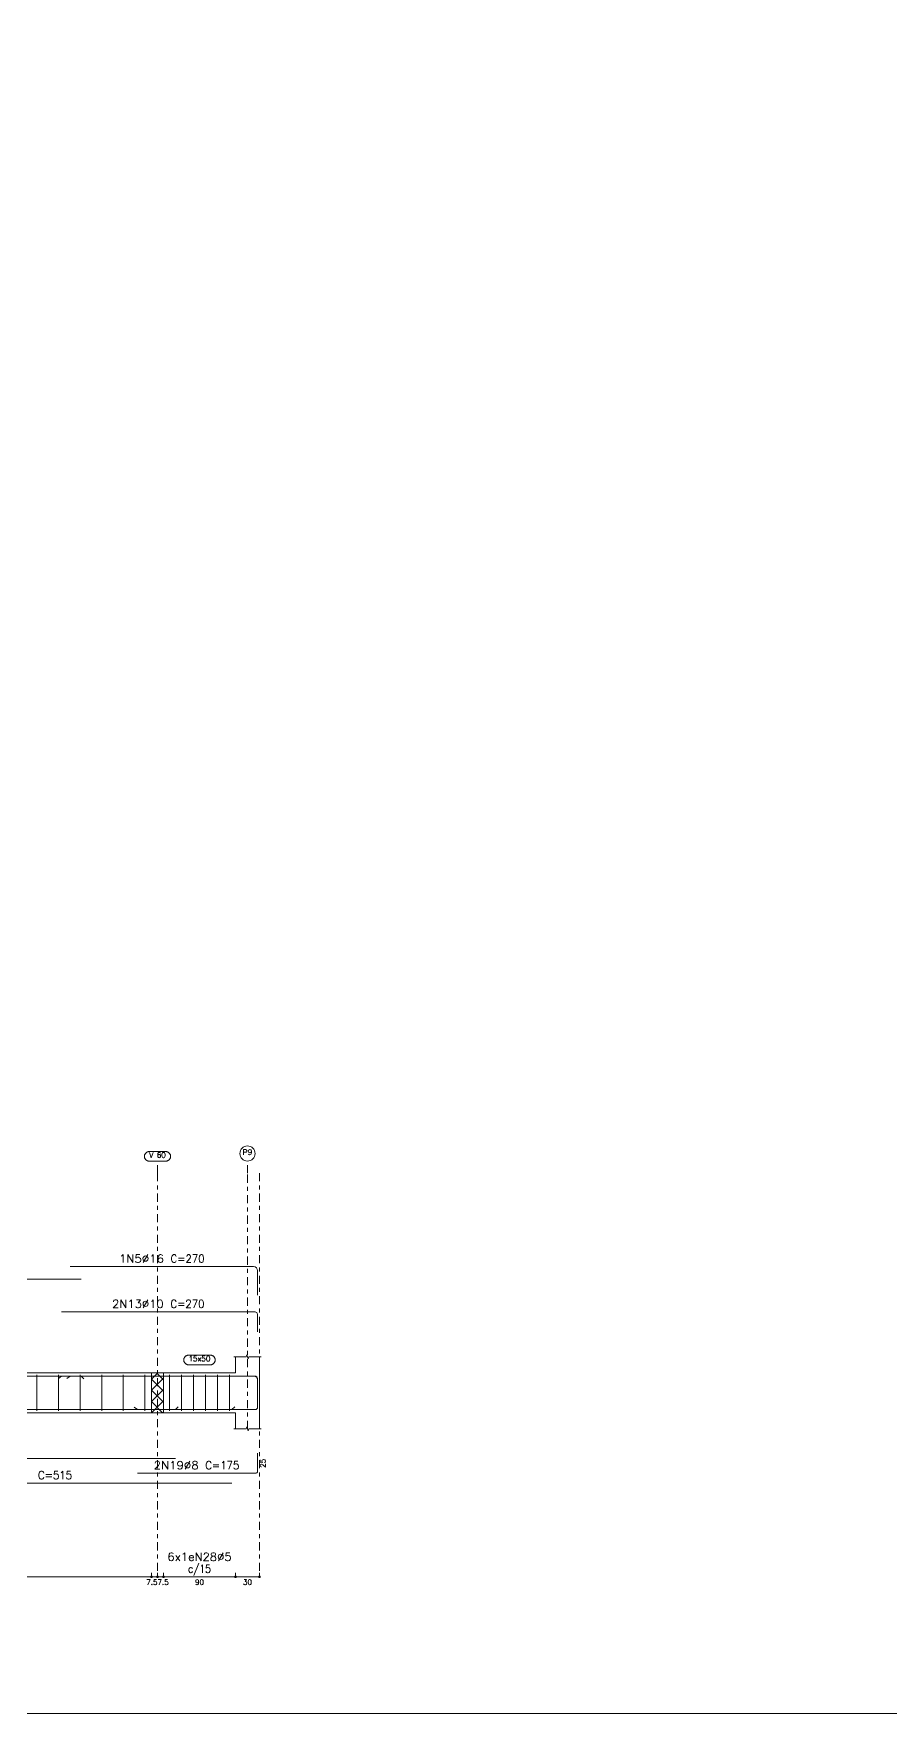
# Model space of a CAD drawing. Header units: millimetres. Extents: x 0 to 119, y 0 to 84.
# Drawn here: x 75.95 to 97.38, y 0 to 41.99 of the extents above; entities that cross this region are included whole.
import ezdxf
from ezdxf.enums import TextEntityAlignment as Align

# ---------------------------------------------------------------- set-up
doc = ezdxf.new("R2010")
doc.units = ezdxf.units.MM
doc.linetypes.add('CYPE_RAYAPUNTO', pattern=[0.4125, 0.2025, -0.105, 0, -0.105])
for name, color, linetype, lineweight in [('ARM_LONGITUDINAL_Ø10', 103, 'Continuous', 9), ('ARM_LONGITUDINAL_Ø16', 212, 'Continuous', 9), ('ARM_LONGITUDINAL_Ø5', 151, 'Continuous', 9), ('ARM_LONGITUDINAL_Ø8', 32, 'Continuous', 9), ('ARM_TRANSVERSAL_Ø5', 151, 'Continuous', 9), ('ELE_ARM_TRANS_TXT_EST', 3, 'Continuous', 9), ('ELE_CONT_NOS', 122, 'Continuous', 9), ('ELE_CONT_VIG_CONCRETO', 2, 'Continuous', 9), ('ELE_COT_COT_ANCORAGENS', 3, 'Continuous', 0), ('ELE_COT_COT_EST', 3, 'Continuous', 0), ('ELE_COT_COT_LIN_APOIOS', 2, 'CYPE_RAYAPUNTO', 0), ('ELE_COT_TEXTOS_ESTRIBOS', 122, 'Continuous', 0), ('ELE_REF_COT_LIN_AUX_COTA', 2, 'CYPE_RAYAPUNTO', 9), ('ELE_REF_REF_NOME', 3, 'Continuous', 9), ('ELE_REF_REF_REFERENCIA', 3, 'Continuous', 9), ('ELE_REF_TEXTO_REF_NOME', 3, 'Continuous', 9), ('ELE_REF_TEXTO_REF_REFERENCIA', 3, 'Continuous', 9), ('POR_ARM_LONG_ARM_TEXTOS', 3, 'Continuous', 9), ('POR_ARM_LONG_TXT_COMP', 3, 'Continuous', 9), ('QUAD_BORDA', 1, 'Continuous', 20), ('QUAD_LIMITES', 2, 'Continuous', 0)]:
    doc.layers.add(name, color=color, linetype=linetype, lineweight=lineweight)
doc.styles.add('CYPETXT', font='', dxfattribs={"height": 0.2})
doc.styles.get('CYPETXT').set_extended_font_data('romans')

msp = doc.modelspace()

# ---------------------------------------------------------------- linework, layer by layer
at = {"layer": 'ARM_LONGITUDINAL_Ø10'}
for p, q in [((76.65, 8.432), (76.573, 8.369)), ((79.5, 7.596), (79.571, 7.666))]:
    msp.add_line(p, q, dxfattribs=at)
for points in [[(81.55, 9.536), (81.55, 9.976), (81.546, 9.999), (81.533, 10.018), (81.513, 10.031), (81.49, 10.036), (76.65, 10.036)], [(81.55, 7.932), (81.55, 8.372), (81.546, 8.395), (81.533, 8.414), (81.513, 8.427), (81.49, 8.432), (76.65, 8.432)], [(68.3, 7.596), (79.5, 7.596)], [(68.3, 6.374), (79.5, 6.374)]]:
    msp.add_lwpolyline(points, dxfattribs=at)
at = {"layer": 'ARM_LONGITUDINAL_Ø16'}
for p, q in [((76.863, 8.432), (76.782, 8.372)), ((80.91, 7.596), (80.981, 7.666))]:
    msp.add_line(p, q, dxfattribs=at)
for points in [[(81.55, 10.454), (81.55, 11.07), (81.543, 11.107), (81.522, 11.138), (81.491, 11.159), (81.454, 11.166), (76.863, 11.166)], [(81.55, 7.72), (81.55, 8.336), (81.543, 8.372), (81.522, 8.404), (81.491, 8.424), (81.454, 8.432), (76.863, 8.432)], [(70.61, 7.596), (80.91, 7.596)], [(70.61, 5.754), (80.91, 5.754)]]:
    msp.add_lwpolyline(points, dxfattribs=at)
at = {"layer": 'ARM_LONGITUDINAL_Ø5'}
msp.add_line((77.14, 8.432), (77.211, 8.361), dxfattribs=at)
for points in [[(71.84, 10.856), (77.14, 10.856)], [(71.84, 8.432), (77.14, 8.432)]]:
    msp.add_lwpolyline(points, dxfattribs=at)
at = {"layer": 'ARM_LONGITUDINAL_Ø8'}
msp.add_line((78.55, 7.596), (78.469, 7.654), dxfattribs=at)
for points in [[(81.55, 8.096), (81.55, 7.644), (81.547, 7.625), (81.536, 7.61), (81.521, 7.599), (81.502, 7.596), (78.55, 7.596)], [(81.55, 6.502), (81.55, 6.05), (81.547, 6.031), (81.536, 6.016), (81.521, 6.005), (81.502, 6.002), (78.55, 6.002)]]:
    msp.add_lwpolyline(points, dxfattribs=at)
at = {"layer": 'ARM_TRANSVERSAL_Ø5'}
for p, q in [((76.035, 8.464), (76.035, 7.564)), ((76.575, 8.464), (76.575, 7.564)), ((77.115, 8.464), (77.115, 7.564)), ((77.655, 8.464), (77.655, 7.564)), ((78.195, 8.464), (78.195, 7.564)), ((78.735, 8.464), (78.735, 7.564)), ((79.35, 8.464), (79.35, 7.564)), ((79.65, 8.464), (79.65, 7.564)), ((79.95, 8.464), (79.95, 7.564)), ((80.25, 8.464), (80.25, 7.564)), ((80.55, 8.464), (80.55, 7.564)), ((80.85, 8.464), (80.85, 7.564))]:
    msp.add_line(p, q, dxfattribs=at)
at = {"layer": 'ELE_CONT_NOS'}
for p, q in [((81, 8.514), (81, 8.914)), ((81.6, 8.514), (81.6, 8.914)), ((78.9, 8.514), (78.9, 8.514)), ((79.2, 8.514), (79.2, 8.514)), ((78.9, 7.514), (78.9, 7.514)), ((79.2, 7.514), (79.2, 7.514)), ((81, 7.514), (81, 7.114)), ((81.6, 7.514), (81.6, 7.114))]:
    msp.add_line(p, q, dxfattribs=at)
at = {"layer": 'ELE_CONT_NOS', "lineweight": 0}
for p, q in [((78.9, 8.358), (79.056, 8.514)), ((79.2, 8.341), (79.028, 8.514)), ((78.9, 8.076), (79.2, 8.376)), ((79.2, 8.058), (78.9, 8.358)), ((78.9, 7.793), (79.2, 8.093)), ((79.2, 7.776), (78.9, 8.076)), ((79.179, 7.514), (78.9, 7.793)), ((78.904, 7.514), (79.2, 7.81)), ((79.187, 7.514), (79.2, 7.527))]:
    msp.add_line(p, q, dxfattribs=at)
at = {"layer": 'ELE_CONT_NOS'}
for points in [[(80.96, 8.914), (81.27, 8.914), (81.285, 8.964), (81.315, 8.864), (81.33, 8.914), (81.64, 8.914)], [(78.9, 8.514), (79.2, 8.514)], [(81.6, 8.514), (81.6, 7.514)], [(78.9, 7.514), (79.2, 7.514)], [(80.96, 7.114), (81.27, 7.114), (81.285, 7.164), (81.315, 7.064), (81.33, 7.114), (81.64, 7.114)]]:
    msp.add_lwpolyline(points, dxfattribs=at)
at = {"layer": 'ELE_CONT_NOS', "lineweight": 0}
msp.add_lwpolyline([(78.9, 8.514), (78.9, 7.514), (79.2, 7.514), (79.2, 8.514), (78.9, 8.514)], close=True, dxfattribs=at)
at = {"layer": 'ELE_CONT_VIG_CONCRETO'}
for p, q in [((68.85, 8.514), (78.9, 8.514)), ((79.2, 8.514), (81, 8.514)), ((68.85, 7.514), (78.9, 7.514)), ((79.2, 7.514), (81, 7.514))]:
    msp.add_line(p, q, dxfattribs=at)
at = {"layer": 'ELE_COT_COT_EST'}
for p, q in [((78.9, 3.414), (78.9, 3.514)), ((79.05, 3.414), (79.05, 3.514)), ((79.2, 3.414), (79.2, 3.514)), ((81, 3.414), (81, 3.514))]:
    msp.add_line(p, q, dxfattribs=at)
for points in [[(68.85, 3.414), (78.9, 3.414), (78.9, 3.514)], [(78.9, 3.414), (79.05, 3.414), (79.05, 3.514)], [(79.05, 3.414), (79.2, 3.414), (79.2, 3.514)], [(79.2, 3.414), (81, 3.414), (81, 3.514)], [(81, 3.414), (81.6, 3.414), (81.6, 3.514)]]:
    msp.add_lwpolyline(points, dxfattribs=at)
for centre in [(78.9, 3.414), (78.9, 3.414), (79.05, 3.414), (79.05, 3.414), (79.2, 3.414), (79.2, 3.414), (81, 3.414), (81, 3.414), (81.6, 3.414)]:
    msp.add_circle(centre, 0.02, dxfattribs=at)
at = {"layer": 'ELE_COT_COT_LIN_APOIOS'}
for p, q in [((79.05, 13.503), (79.05, 3.414)), ((81.6, 13.503), (81.6, 3.414))]:
    msp.add_line(p, q, dxfattribs=at)
at = {"layer": 'ELE_REF_COT_LIN_AUX_COTA'}
for p, q in [((79.05, 13.503), (79.05, 13.803)), ((81.3, 13.503), (81.3, 13.803)), ((81.3, 7.114), (81.3, 13.503))]:
    msp.add_line(p, q, dxfattribs=at)
at = {"layer": 'ELE_REF_REF_NOME'}
msp.add_lwpolyline([(80.373, 8.954), (80.381, 8.953), (80.389, 8.953), (80.397, 8.951), (80.405, 8.949), (80.413, 8.947), (80.42, 8.944), (80.427, 8.941), (80.435, 8.937), (80.441, 8.933), (80.448, 8.928), (80.454, 8.923), (80.46, 8.917), (80.465, 8.911), (80.47, 8.905), (80.474, 8.898), (80.479, 8.891), (80.482, 8.884), (80.485, 8.877), (80.488, 8.869), (80.49, 8.862), (80.492, 8.854), (80.493, 8.846), (80.493, 8.838), (80.493, 8.83), (80.493, 8.822), (80.492, 8.814), (80.49, 8.806), (80.488, 8.798), (80.485, 8.791), (80.482, 8.783), (80.479, 8.776), (80.474, 8.769), (80.47, 8.763), (80.465, 8.756), (80.46, 8.75), (80.454, 8.745), (80.448, 8.74), (80.441, 8.735), (80.435, 8.731), (80.427, 8.727), (80.42, 8.723), (80.413, 8.72), (80.405, 8.718), (80.397, 8.716), (80.389, 8.715), (80.381, 8.714), (80.373, 8.714), (79.827, 8.714), (79.819, 8.714), (79.811, 8.715), (79.803, 8.716), (79.796, 8.718), (79.788, 8.72), (79.78, 8.723), (79.773, 8.727), (79.766, 8.731), (79.759, 8.735), (79.753, 8.74), (79.747, 8.745), (79.741, 8.75), (79.736, 8.756), (79.731, 8.763), (79.726, 8.769), (79.722, 8.776), (79.718, 8.783), (79.715, 8.791), (79.713, 8.798), (79.711, 8.806), (79.709, 8.814), (79.708, 8.822), (79.707, 8.83), (79.707, 8.838), (79.708, 8.846), (79.709, 8.854), (79.711, 8.862), (79.713, 8.869), (79.715, 8.877), (79.718, 8.884), (79.722, 8.891), (79.726, 8.898), (79.731, 8.905), (79.736, 8.911), (79.741, 8.917), (79.747, 8.923), (79.753, 8.928), (79.759, 8.933), (79.766, 8.937), (79.773, 8.941), (79.78, 8.944), (79.788, 8.947), (79.796, 8.949), (79.803, 8.951), (79.811, 8.953), (79.819, 8.953), (79.827, 8.954), (80.373, 8.954)], close=True, dxfattribs=at)
at = {"layer": 'ELE_REF_REF_REFERENCIA'}
msp.add_lwpolyline([(79.257, 14.043), (79.265, 14.042), (79.273, 14.042), (79.281, 14.04), (79.289, 14.038), (79.297, 14.036), (79.304, 14.033), (79.311, 14.03), (79.319, 14.026), (79.325, 14.022), (79.332, 14.017), (79.338, 14.012), (79.344, 14.006), (79.349, 14), (79.354, 13.994), (79.358, 13.987), (79.363, 13.98), (79.366, 13.973), (79.369, 13.966), (79.372, 13.958), (79.374, 13.95), (79.376, 13.943), (79.377, 13.935), (79.377, 13.927), (79.377, 13.919), (79.377, 13.911), (79.376, 13.903), (79.374, 13.895), (79.372, 13.887), (79.369, 13.88), (79.366, 13.872), (79.363, 13.865), (79.358, 13.858), (79.354, 13.851), (79.349, 13.845), (79.344, 13.839), (79.338, 13.834), (79.332, 13.829), (79.325, 13.824), (79.319, 13.819), (79.311, 13.816), (79.304, 13.812), (79.297, 13.809), (79.289, 13.807), (79.281, 13.805), (79.273, 13.804), (79.265, 13.803), (79.257, 13.803), (78.843, 13.803), (78.835, 13.803), (78.827, 13.804), (78.819, 13.805), (78.812, 13.807), (78.804, 13.809), (78.796, 13.812), (78.789, 13.816), (78.782, 13.819), (78.775, 13.824), (78.769, 13.829), (78.763, 13.834), (78.757, 13.839), (78.752, 13.845), (78.747, 13.851), (78.742, 13.858), (78.738, 13.865), (78.734, 13.872), (78.731, 13.88), (78.729, 13.887), (78.727, 13.895), (78.725, 13.903), (78.724, 13.911), (78.723, 13.919), (78.723, 13.927), (78.724, 13.935), (78.725, 13.943), (78.727, 13.95), (78.729, 13.958), (78.731, 13.966), (78.734, 13.973), (78.738, 13.98), (78.742, 13.987), (78.747, 13.994), (78.752, 14), (78.757, 14.006), (78.763, 14.012), (78.769, 14.017), (78.775, 14.022), (78.782, 14.026), (78.789, 14.03), (78.796, 14.033), (78.804, 14.036), (78.812, 14.038), (78.819, 14.04), (78.827, 14.042), (78.835, 14.042), (78.843, 14.043), (79.257, 14.043)], close=True, dxfattribs=at)
msp.add_circle((81.3, 13.993), 0.19, dxfattribs=at)
at = {"layer": 'QUAD_BORDA'}
msp.add_lwpolyline([(0, 0), (118.8, 0), (118.8, 84), (0, 84), (0, 0)], close=True, dxfattribs=at)
at = {"layer": 'QUAD_LIMITES'}
msp.add_lwpolyline([(0, 0), (118.8, 0), (118.8, 84), (0, 84), (0, 0)], close=True, dxfattribs=at)

# ---------------------------------------------------------------- texts
at = {"layer": 'ELE_ARM_TRANS_TXT_EST', "style": 'CYPETXT'}
for s, width, p, p2 in [('6x1eN28%%c5', 0.930974, (79.298, 3.814), (80.903, 3.814)), ('c/15', 0.739875, (79.815, 3.514), (80.385, 3.514))]:
    msp.add_text(s, height=0.2, dxfattribs=dict(at, width=width)).set_placement(p, p2, align=Align.FIT)
at = {"layer": 'ELE_COT_COT_ANCORAGENS', "style": 'CYPETXT', "width": 0.872274}
msp.add_text('25', height=0.1333, rotation=90, dxfattribs=at).set_placement((81.75, 6.14), (81.75, 6.364), align=Align.FIT)
at = {"layer": 'ELE_COT_TEXTOS_ESTRIBOS', "style": 'CYPETXT'}
for s, width, p, p2 in [('7.5', 0.868127, (78.77, 3.214), (79.05, 3.214)), ('7.5', 0.868127, (79.05, 3.214), (79.33, 3.214)), ('90', 0.872274, (79.988, 3.214), (80.212, 3.214)), ('30', 0.872274, (81.188, 3.214), (81.412, 3.214))]:
    msp.add_text(s, height=0.1333, dxfattribs=dict(at, width=width)).set_placement(p, p2, align=Align.FIT)
at = {"layer": 'ELE_REF_TEXTO_REF_NOME', "style": 'CYPETXT', "width": 0.876123}
msp.add_text('15x50', height=0.1333, dxfattribs=at).set_placement((79.827, 8.8), (80.373, 8.8), align=Align.FIT)
at = {"layer": 'ELE_REF_TEXTO_REF_REFERENCIA', "style": 'CYPETXT'}
for s, width, p, p2 in [('V 60', 0.816032, (78.843, 13.889), (79.257, 13.889)), ('P9', 0.935124, (81.177, 13.96), (81.423, 13.96))]:
    msp.add_text(s, height=0.1333, dxfattribs=dict(at, width=width)).set_placement(p, p2, align=Align.FIT)
at = {"layer": 'POR_ARM_LONG_ARM_TEXTOS', "style": 'CYPETXT'}
for s, width, p, p2 in [('1N5%%c16', 0.940329, (78.088, 11.266), (79.21, 11.266)), ('2N13%%c10', 0.93087, (77.916, 10.136), (79.206, 10.136)), ('2N19%%c8', 0.940329, (78.956, 6.102), (80.078, 6.102))]:
    msp.add_text(s, height=0.2, dxfattribs=dict(at, width=width)).set_placement(p, p2, align=Align.FIT)
at = {"layer": 'POR_ARM_LONG_TXT_COMP', "style": 'CYPETXT', "width": 0.770929}
for s, p, p2 in [(' C=270', (79.25, 11.266), (80.228, 11.266)), (' C=270', (79.246, 10.136), (80.224, 10.136)), (' C=175', (80.118, 6.102), (81.096, 6.102)), (' C=515', (75.936, 5.854), (76.914, 5.854))]:
    msp.add_text(s, height=0.2, dxfattribs=at).set_placement(p, p2, align=Align.FIT)

doc.saveas('drawing.dxf')
